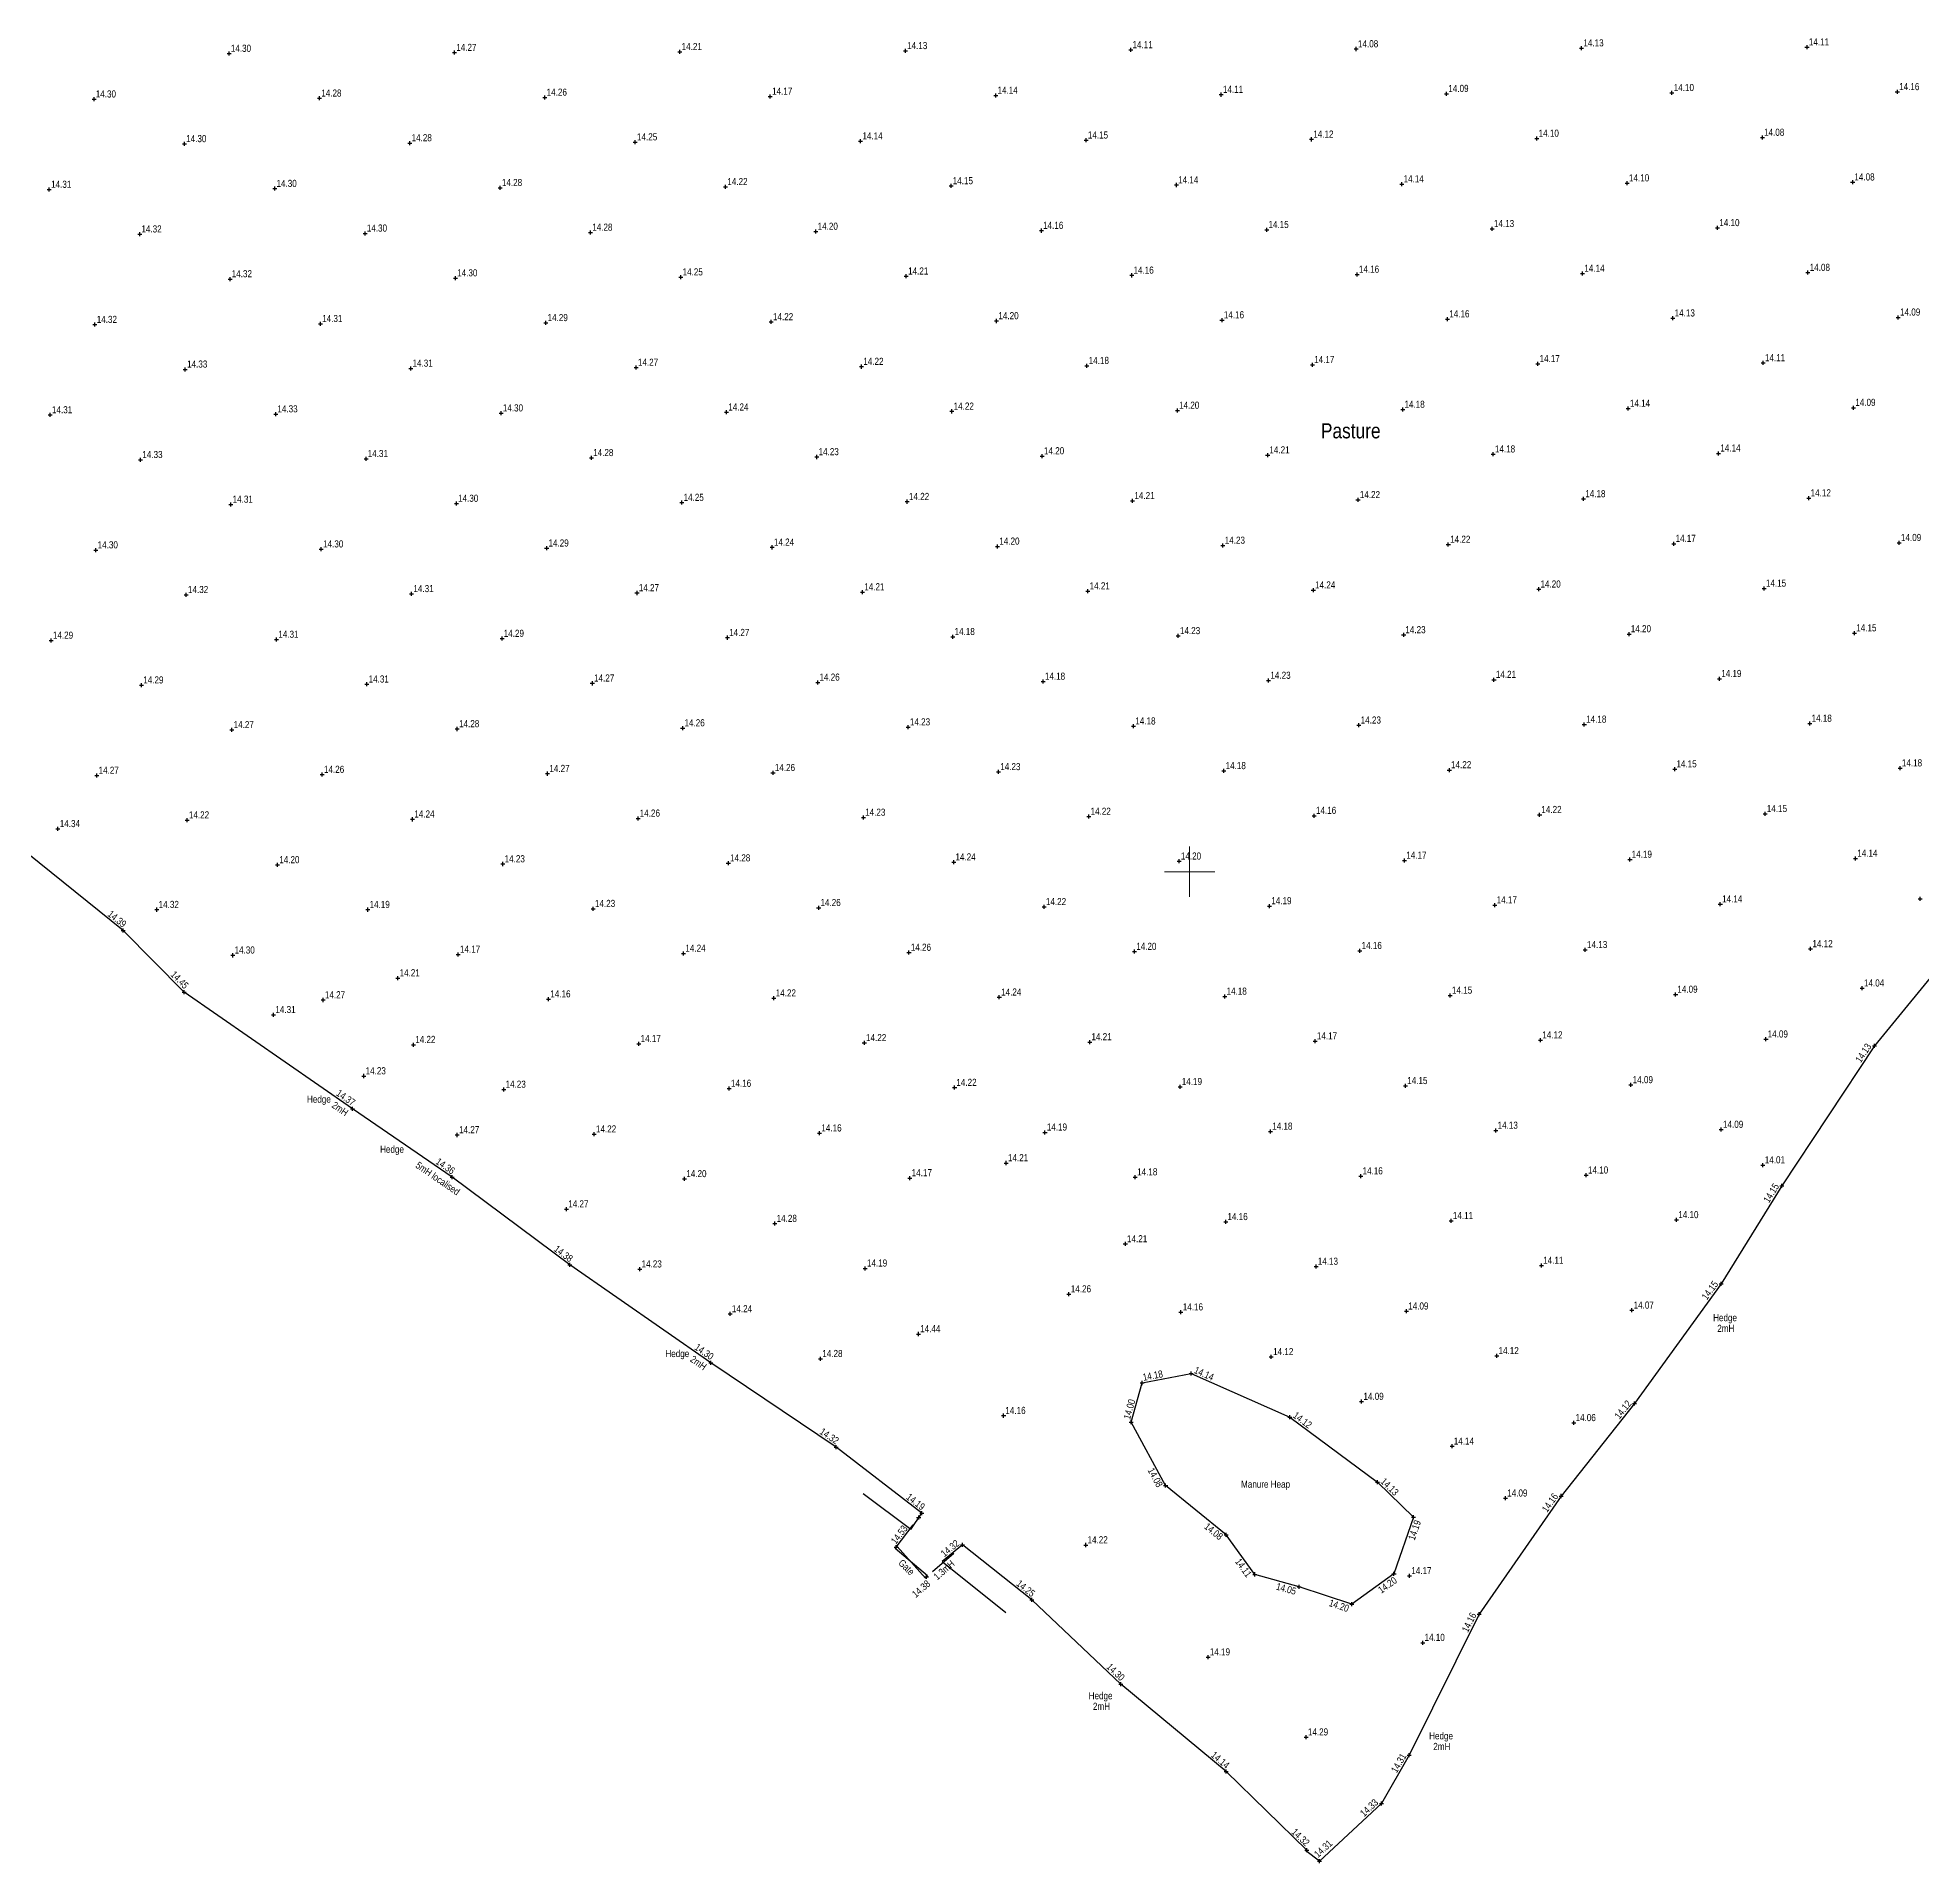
# Model space of a CAD drawing. Extents: x 452260 to 454003, y 451265 to 453203.
# Drawn here: x 453085.7 to 453272.7, y 452101.6 to 452282.7 of the extents above; entities that cross this region are included whole.
import ezdxf
from ezdxf.enums import TextEntityAlignment as Align

# ---------------------------------------------------------------- set-up
doc = ezdxf.new("R2010")
doc.units = 0
doc.header["$LTSCALE"] = 0.7
doc.header["$MEASUREMENT"] = 0
doc.header["$PDMODE"] = 2
doc.header["$PDSIZE"] = 0.2
doc.linetypes.add('Dash-Dot', pattern=[6, 4, -1, 0, -1])
doc.linetypes.add('DASHED', pattern=[5442.857143, 3628.571429, -1814.285714])
for name, color, linetype, lineweight in [('FPS_Bottom of Bank', 7, 'DASHED', 25), ('FPS_Fence', 42, 'Dash-Dot', 25), ('FPS_Gate', 42, 'Continuous', 25), ('FPS_Grid', 7, 'Continuous', 13), ('FPS_Hedge', 86, 'Continuous', 25), ('FPS_Hedge Top Level', 7, 'Continuous', 25), ('FPS_Levels', 7, 'Continuous', 25), ('FPS_Spot Levels', 7, 'Continuous', 25), ('FPS_Text', 7, 'Continuous', 25)]:
    doc.layers.add(name, color=color, linetype=linetype, lineweight=lineweight)
doc.styles.add('Default', font='ARIALN.TTF')
doc.styles.get("Standard").update_dxf_attribs({"font": 'ARIALN.TTF'})

# ---------------------------------------------------------------- blocks, each defined once
blk = doc.blocks.new('2pGate')
at = {"color": 0, "linetype": 'ByBlock', "lineweight": -2}
for points in [[(0, -0.15, 0), (0, 0.15, 0)], [(0, -0.15, 0), (1, 0.15, 0)], [(1, -0.15, 0), (0, 0.15, 0)], [(1, -0.15, 0), (1, 0.15, 0)]]:
    blk.add_polyline3d(points, dxfattribs=at)

msp = doc.modelspace()

# ---------------------------------------------------------------- linework, layer by layer
at = {"layer": 'FPS_Bottom of Bank'}
msp.add_polyline3d([(453276.65, 452285.42, 14.12), (453280.13, 452277.82, 14.17), (453283.67, 452269.91, 14.06), (453285.19, 452262.55, 13.98), (453286.52, 452254.16, 14.09), (453287.85, 452248.17, 14.04), (453290.07, 452235.82, 14.23), (453290.71, 452226.05, 14.14), (453289.68, 452218.45, 14.1), (453287.79, 452211.27, 14.12), (453283.14, 452201.64, 14.22), (453275.53, 452192.04, 14.03), (453267.92, 452182.72, 14.13), (453258.75, 452168.85, 14.15), (453252.73, 452159.12, 14.15), (453244.12, 452147.25, 14.12), (453236.85, 452138.08, 14.16), (453228.72, 452126.37, 14.16), (453221.78, 452112.36, 14.31), (453219.02, 452107.58, 14.33), (453212.87, 452101.85, 14.31), (453211.52, 452102.9, 14.32)], dxfattribs=at)
msp.add_polyline3d([(453194.21, 452145.42, 14), (453195.28, 452149.29, 14.18), (453200.14, 452150.22, 14.14), (453209.93, 452145.89, 14.12), (453218.63, 452139.44, 14.13), (453222.19, 452135.98, 14.19), (453220.27, 452130.36, 14.2), (453216.1, 452127.35, 14.2), (453210.85, 452129.06, 14.05), (453206.46, 452130.31, 14.11), (453203.63, 452134.24, 14.08), (453197.62, 452139.13, 14.08)], close=True, dxfattribs=at)
for p in [(453267.92, 452182.72, 14.13), (453258.75, 452168.85, 14.15), (453252.73, 452159.12, 14.15), (453200.14, 452150.22, 14.14), (453195.28, 452149.29, 14.18), (453244.12, 452147.25, 14.12), (453194.21, 452145.42, 14), (453209.93, 452145.89, 14.12), (453197.62, 452139.13, 14.08), (453218.63, 452139.44, 14.13), (453236.85, 452138.08, 14.16), (453222.19, 452135.98, 14.19), (453203.63, 452134.24, 14.08), (453206.46, 452130.31, 14.11), (453220.27, 452130.36, 14.2), (453210.85, 452129.06, 14.05), (453216.1, 452127.35, 14.2), (453228.72, 452126.37, 14.16), (453221.78, 452112.36, 14.31), (453219.02, 452107.58, 14.33), (453212.87, 452101.85, 14.31)]:
    msp.add_point(p, dxfattribs=at)
at = {"layer": 'FPS_Fence'}
for points in [[(453170.89, 452132.99, 14.53), (453173.12, 452135.94, 14.31)], [(453176.6, 452132.39, 14.19), (453173.91, 452130.05, 14.38)]]:
    msp.add_polyline3d(points, dxfattribs=at)
for p in [(453173.12, 452135.94, 14.31), (453170.89, 452132.99, 14.53), (453173.91, 452130.05, 14.38)]:
    msp.add_point(p, dxfattribs=at)
at = {"layer": 'FPS_Grid'}
for p, q in [((453200, 452197.5), (453200, 452202.5)), ((453197.5, 452200), (453202.5, 452200))]:
    msp.add_line(p, q, dxfattribs=at)
at = {"layer": 'FPS_Hedge', "flags": 128}
for points, elevation in [([(453172.33, 452134.76), (453167.61, 452138.3)], 14.25), ([(453175.44, 452131.58), (453181.78, 452126.54)], 14.16)]:
    msp.add_lwpolyline(points, dxfattribs=dict(at, elevation=elevation))
at = {"layer": 'FPS_Hedge'}
for points in [[(453173.44, 452136.38, 14.19), (453164.95, 452142.94, 14.32), (453152.51, 452151.28, 14.3), (453138.52, 452161, 14.38), (453126.85, 452169.71, 14.36), (453116.96, 452176.48, 14.37), (453100.26, 452188.07, 14.45), (453094.2, 452194.17, 14.39), (453082.29, 452203.77, 14.46), (453069.14, 452213.59, 14.45), (453055.39, 452223.34, 14.38), (453050.36, 452225.97, 14.41)], [(453172.33, 452134.76, 14.25), (453173.44, 452136.38, 14.19)], [(453211.61, 452102.95, 14.32), (453203.62, 452110.75, 14.14), (453193.16, 452119.43, 14.3), (453184.34, 452127.78, 14.25), (453177.47, 452133.23, 14.32), (453175.44, 452131.58, 14.16)]]:
    msp.add_polyline3d(points, dxfattribs=at)
for p in [(453094.2, 452194.17, 14.39), (453100.26, 452188.07, 14.45), (453116.96, 452176.48, 14.37), (453126.85, 452169.71, 14.36), (453138.52, 452161, 14.38), (453152.51, 452151.28, 14.3), (453164.95, 452142.94, 14.32), (453173.44, 452136.38, 14.19), (453177.47, 452133.23, 14.32), (453184.34, 452127.78, 14.25), (453193.16, 452119.43, 14.3), (453203.62, 452110.75, 14.14), (453211.61, 452102.95, 14.32)]:
    msp.add_point(p, dxfattribs=at)
at = {"layer": 'FPS_Spot Levels'}
for p in [(453104.72, 452281.15, 14.3), (453127.08, 452281.25, 14.27), (453149.44, 452281.34, 14.21), (453171.8, 452281.43, 14.13), (453194.16, 452281.52, 14.11), (453216.52, 452281.61, 14.08), (453238.88, 452281.7, 14.13), (453261.24, 452281.79, 14.11), (453225.48, 452277.17, 14.09), (453247.84, 452277.26, 14.1), (453270.2, 452277.35, 14.16), (453091.32, 452276.63, 14.3), (453113.68, 452276.72, 14.28), (453136.04, 452276.81, 14.26), (453158.4, 452276.9, 14.17), (453180.76, 452276.99, 14.14), (453203.12, 452277.08, 14.11), (453100.28, 452272.19, 14.3), (453122.64, 452272.28, 14.28), (453145, 452272.37, 14.25), (453167.36, 452272.46, 14.14), (453189.72, 452272.56, 14.15), (453212.08, 452272.65, 14.12), (453234.45, 452272.74, 14.1), (453256.81, 452272.83, 14.08), (453131.61, 452267.85, 14.28), (453153.97, 452267.94, 14.22), (453176.33, 452268.03, 14.15), (453198.69, 452268.12, 14.14), (453221.05, 452268.21, 14.14), (453243.41, 452268.3, 14.1), (453265.77, 452268.39, 14.08), (453086.88, 452267.67, 14.31), (453109.24, 452267.76, 14.3), (453095.85, 452263.23, 14.32), (453118.21, 452263.32, 14.3), (453140.57, 452263.41, 14.28), (453162.93, 452263.5, 14.2), (453185.29, 452263.59, 14.16), (453207.65, 452263.68, 14.15), (453230.01, 452263.77, 14.13), (453252.37, 452263.87, 14.1), (453104.81, 452258.79, 14.32), (453127.17, 452258.88, 14.3), (453149.53, 452258.98, 14.25), (453171.89, 452259.07, 14.21), (453194.25, 452259.16, 14.16), (453216.61, 452259.25, 14.16), (453238.97, 452259.34, 14.14), (453261.33, 452259.43, 14.08), (453203.21, 452254.72, 14.16), (453225.57, 452254.81, 14.16), (453247.93, 452254.9, 14.13), (453270.29, 452254.99, 14.09), (453091.41, 452254.27, 14.32), (453113.77, 452254.36, 14.31), (453136.13, 452254.45, 14.29), (453158.49, 452254.54, 14.22), (453180.85, 452254.63, 14.2), (453100.37, 452249.83, 14.33), (453122.73, 452249.92, 14.31), (453145.09, 452250.01, 14.27), (453167.45, 452250.1, 14.22), (453189.81, 452250.19, 14.18), (453212.18, 452250.29, 14.17), (453234.54, 452250.38, 14.17), (453256.9, 452250.47, 14.11), (453109.34, 452245.4, 14.33), (453131.7, 452245.49, 14.3), (453154.06, 452245.58, 14.24), (453176.42, 452245.67, 14.22), (453198.78, 452245.76, 14.2), (453221.14, 452245.85, 14.18), (453243.5, 452245.94, 14.14), (453265.86, 452246.03, 14.09), (453086.97, 452245.31, 14.31), (453095.94, 452240.87, 14.33), (453118.3, 452240.96, 14.31), (453140.66, 452241.05, 14.28), (453163.02, 452241.14, 14.23), (453185.38, 452241.23, 14.2), (453207.74, 452241.32, 14.21), (453230.1, 452241.41, 14.18), (453252.46, 452241.5, 14.14), (453104.9, 452236.43, 14.31), (453127.26, 452236.52, 14.3), (453149.62, 452236.62, 14.25), (453171.98, 452236.71, 14.22), (453194.34, 452236.8, 14.21), (453216.7, 452236.89, 14.22), (453239.06, 452236.98, 14.18), (453261.42, 452237.07, 14.12), (453180.94, 452232.27, 14.2), (453203.3, 452232.36, 14.23), (453225.66, 452232.45, 14.22), (453248.02, 452232.54, 14.17), (453270.39, 452232.63, 14.09), (453091.5, 452231.91, 14.3), (453113.86, 452232, 14.3), (453136.22, 452232.09, 14.29), (453158.58, 452232.18, 14.24), (453100.46, 452227.47, 14.32), (453122.82, 452227.56, 14.31), (453145.18, 452227.65, 14.27), (453167.55, 452227.74, 14.21), (453189.91, 452227.83, 14.21), (453212.27, 452227.93, 14.24), (453234.63, 452228.02, 14.2), (453256.99, 452228.11, 14.15), (453087.07, 452222.94, 14.29), (453109.43, 452223.04, 14.31), (453131.79, 452223.13, 14.29), (453154.15, 452223.22, 14.27), (453176.51, 452223.31, 14.18), (453198.87, 452223.4, 14.23), (453221.23, 452223.49, 14.23), (453243.59, 452223.58, 14.2), (453265.95, 452223.67, 14.15), (453096.03, 452218.51, 14.29), (453118.39, 452218.6, 14.31), (453140.75, 452218.69, 14.27), (453163.11, 452218.78, 14.26), (453185.47, 452218.87, 14.18), (453207.83, 452218.96, 14.23), (453230.19, 452219.05, 14.21), (453252.55, 452219.14, 14.19), (453104.99, 452214.07, 14.27), (453127.35, 452214.16, 14.28), (453149.71, 452214.25, 14.26), (453172.07, 452214.35, 14.23), (453194.43, 452214.44, 14.18), (453216.79, 452214.53, 14.23), (453239.15, 452214.62, 14.18), (453261.51, 452214.71, 14.18), (453181.03, 452209.91, 14.23), (453203.39, 452210, 14.18), (453225.76, 452210.09, 14.22), (453248.12, 452210.18, 14.15), (453270.48, 452210.27, 14.18), (453091.59, 452209.55, 14.27), (453113.95, 452209.64, 14.26), (453136.31, 452209.73, 14.27), (453158.67, 452209.82, 14.26), (453087.74, 452204.26, 14.34), (453100.55, 452205.11, 14.22), (453122.91, 452205.2, 14.24), (453145.28, 452205.29, 14.26), (453167.64, 452205.38, 14.23), (453190, 452205.47, 14.22), (453212.36, 452205.56, 14.16), (453234.72, 452205.66, 14.22), (453257.08, 452205.75, 14.15), (453109.52, 452200.68, 14.2), (453131.88, 452200.77, 14.23), (453154.24, 452200.86, 14.28), (453176.6, 452200.95, 14.24), (453198.96, 452201.04, 14.2), (453221.32, 452201.13, 14.17), (453243.68, 452201.22, 14.19), (453266.04, 452201.31, 14.14), (453252.64, 452196.78, 14.14), (453272.46, 452197.3, 14.09), (453097.56, 452196.24, 14.32), (453118.48, 452196.24, 14.19), (453140.84, 452196.33, 14.23), (453163.2, 452196.42, 14.26), (453185.56, 452196.51, 14.22), (453207.92, 452196.6, 14.19), (453230.28, 452196.69, 14.17), (453105.08, 452191.71, 14.3), (453127.44, 452191.8, 14.17), (453149.8, 452191.89, 14.24), (453172.16, 452191.98, 14.26), (453194.52, 452192.08, 14.2), (453216.88, 452192.17, 14.16), (453239.24, 452192.26, 14.13), (453261.6, 452192.35, 14.12), (453121.46, 452189.46, 14.21), (453158.76, 452187.46, 14.22), (453181.12, 452187.55, 14.24), (453203.49, 452187.64, 14.18), (453225.85, 452187.73, 14.15), (453248.21, 452187.82, 14.09), (453266.71, 452188.44, 14.04), (453109.13, 452185.82, 14.31), (453114.04, 452187.28, 14.27), (453136.4, 452187.37, 14.16), (453123.01, 452182.84, 14.22), (453145.37, 452182.93, 14.17), (453167.73, 452183.02, 14.22), (453190.09, 452183.11, 14.21), (453212.45, 452183.2, 14.17), (453234.81, 452183.29, 14.12), (453257.17, 452183.39, 14.09), (453118.09, 452179.74, 14.23), (453131.97, 452178.41, 14.23), (453154.33, 452178.5, 14.16), (453176.69, 452178.59, 14.22), (453199.05, 452178.68, 14.19), (453221.41, 452178.77, 14.15), (453243.77, 452178.86, 14.09), (453230.37, 452174.33, 14.13), (453252.73, 452174.42, 14.09), (453127.35, 452173.89, 14.27), (453140.93, 452173.97, 14.22), (453163.29, 452174.06, 14.16), (453185.65, 452174.15, 14.19), (453208.01, 452174.24, 14.18), (453181.81, 452171.11, 14.21), (453256.87, 452170.91, 14.01), (453149.89, 452169.53, 14.2), (453172.25, 452169.62, 14.17), (453194.61, 452169.72, 14.18), (453216.97, 452169.81, 14.16), (453239.33, 452169.9, 14.1), (453138.19, 452166.54, 14.27), (453158.85, 452165.1, 14.28), (453203.58, 452165.28, 14.16), (453225.94, 452165.37, 14.11), (453248.3, 452165.46, 14.1), (453193.62, 452163.08, 14.21), (453145.46, 452160.57, 14.23), (453167.82, 452160.66, 14.19), (453212.54, 452160.84, 14.13), (453234.9, 452160.93, 14.11), (453188.03, 452158.1, 14.26), (453154.42, 452156.14, 14.24), (453199.14, 452156.32, 14.16), (453199.14, 452156.32, 14.16), (453221.5, 452156.41, 14.09), (453243.86, 452156.5, 14.07), (453173.1, 452154.15, 14.44), (453208.1, 452151.88, 14.12), (453230.46, 452151.97, 14.12), (453163.38, 452151.7, 14.28), (453217.06, 452147.45, 14.09), (453181.55, 452146.05, 14.16), (453238.1, 452145.33, 14.06), (453226.03, 452143.01, 14.14), (453231.33, 452137.86, 14.09), (453189.7, 452133.22, 14.22), (453189.7, 452133.22, 14.22), (453221.81, 452130.15, 14.17), (453201.83, 452122.09, 14.19), (453201.83, 452122.09, 14.19), (453223.13, 452123.53, 14.1), (453223.13, 452123.53, 14.1), (453211.55, 452114.15, 14.29), (453211.55, 452114.15, 14.29)]:
    msp.add_point(p, dxfattribs=at)

# ---------------------------------------------------------------- block references
at = {"layer": 'FPS_Gate', "xscale": 4.193151401892635, "zscale": 4.193151401892635, "rotation": 135.7718676588755}
msp.add_blockref('2pGate', (453173.9, 452130.05, 14.37), dxfattribs=at)

# ---------------------------------------------------------------- texts
at = {"layer": 'FPS_Hedge Top Level', "style": 'Default'}
for s, p in [('Hedge', (453114.81, 452177.09, 14.77)), ('Hedge', (453122.06, 452172.12, 14.77)), ('Hedge', (453254.29, 452155.42, 14.77)), ('2mH', (453254.03, 452154.36, 14.3)), ('Hedge', (453150.36, 452151.86, 14.77)), ('Hedge', (453192.35, 452117.92, 14.77)), ('2mH', (453192.1, 452116.87, 14.3)), ('Hedge', (453226.12, 452113.94, 14.77)), ('2mH', (453225.86, 452112.89, 14.3))]:
    msp.add_text(s, height=0.7, dxfattribs=at).set_placement(p, align=Align.RIGHT)
for s, rotation, p in [('2mH', 325.2456, (453116.22, 452175.72, 14.37)), ('5mH localised', 325.587, (453127.3, 452167.87, 14.36)), ('2mH', 325.2381, (453151.77, 452150.52, 14.3))]:
    msp.add_text(s, height=0.7, rotation=rotation, dxfattribs=at).set_placement(p, align=Align.RIGHT)
at = {"layer": 'FPS_Levels', "style": 'Default'}
for s, rotation, p in [('14.39', 321.1282, (453094.17, 452194.42, 14.39)), ('14.45', 314.8279, (453100.27, 452188.32, 14.45)), ('14.13', 56.5349, (453267.67, 452182.67, 14.13)), ('14.37', 325.2456, (453116.92, 452176.73, 14.37)), ('14.36', 325.587, (453126.8, 452169.95, 14.36)), ('14.15', 58.2202, (453258.51, 452168.8, 14.15)), ('14.38', 323.2543, (453138.48, 452161.24, 14.38)), ('14.15', 54.0735, (453252.48, 452159.09, 14.15)), ('14.30', 325.2381, (453152.47, 452151.53, 14.3)), ('14.12', 51.5781, (453243.88, 452147.22, 14.12)), ('14.32', 326.1201, (453164.9, 452143.18, 14.32)), ('14.19', 322.3192, (453173.4, 452136.62, 14.19)), ('14.16', 55.2455, (453236.6, 452138.04, 14.16)), ('14.32', 39.0817, (453177.23, 452133.26, 14.32)), ('14.25', 321.5366, (453184.31, 452128.02, 14.25)), ('14.16', 63.6483, (453228.48, 452126.29, 14.16)), ('14.30', 316.5753, (453193.15, 452119.68, 14.3)), ('14.14', 320.3021, (453203.59, 452110.99, 14.14)), ('14.31', 60.0036, (453221.54, 452112.29, 14.31)), ('14.33', 42.9874, (453218.77, 452107.59, 14.33)), ('14.32', 316.6072, (453211.5, 452103.29, 14.32)), ('14.31', 42.3523, (453214.22, 452103.52, 14.31))]:
    msp.add_text(s, height=0.7, rotation=rotation, dxfattribs=at).set_placement(p, align=Align.RIGHT)
for s, rotation, p in [('14.18', 10.7852, (453195.42, 452149.5, 14.18)), ('14.14', 336.1743, (453200.37, 452150.31, 14.14)), ('14.00', 74.619, (453194.09, 452145.63, 14)), ('14.12', 323.4385, (453210.18, 452145.93, 14.12)), ('14.13', 315.7704, (453218.88, 452139.45, 14.13)), ('14.53', 52.8606, (453170.86, 452133.24, 14.53))]:
    msp.add_text(s, height=0.7, rotation=rotation, dxfattribs=at).set_placement(p)
for s, rotation, p in [('14.08', 298.4427, (453197.38, 452139.2, 14.08)), ('14.08', 320.8625, (453203.38, 452134.21, 14.08)), ('14.19', 71.1706, (453222.3, 452135.76, 14.19)), ('14.11', 305.7613, (453206.21, 452130.35, 14.11)), ('14.38', 41.0967, (453173.89, 452129.8, 14.38)), ('14.20', 35.8674, (453220.23, 452130.12, 14.2)), ('14.05', 344.1695, (453210.64, 452128.94, 14.05)), ('14.20', 341.8675, (453215.88, 452127.23, 14.2))]:
    msp.add_text(s, height=0.7, rotation=rotation, dxfattribs=at).set_placement(p, align=Align.TOP_RIGHT)
at = {"layer": 'FPS_Spot Levels', "style": 'Default'}
for s, p in [('14.30', (453104.89, 452281.33, 14.3)), ('14.27', (453127.25, 452281.42, 14.27)), ('14.21', (453149.61, 452281.51, 14.21)), ('14.13', (453171.97, 452281.6, 14.13)), ('14.11', (453194.33, 452281.69, 14.11)), ('14.08', (453216.7, 452281.78, 14.08)), ('14.13', (453239.06, 452281.87, 14.13)), ('14.11', (453261.42, 452281.96, 14.11)), ('14.30', (453091.49, 452276.8, 14.3)), ('14.28', (453113.86, 452276.89, 14.28)), ('14.26', (453136.22, 452276.98, 14.26)), ('14.17', (453158.58, 452277.08, 14.17)), ('14.14', (453180.94, 452277.17, 14.14)), ('14.11', (453203.3, 452277.26, 14.11)), ('14.09', (453225.66, 452277.35, 14.09)), ('14.10', (453248.02, 452277.44, 14.1)), ('14.16', (453270.38, 452277.53, 14.16)), ('14.10', (453234.62, 452272.91, 14.1)), ('14.08', (453256.98, 452273, 14.08)), ('14.30', (453100.46, 452272.37, 14.3)), ('14.28', (453122.82, 452272.46, 14.28)), ('14.25', (453145.18, 452272.55, 14.25)), ('14.14', (453167.54, 452272.64, 14.14)), ('14.15', (453189.9, 452272.73, 14.15)), ('14.12', (453212.26, 452272.82, 14.12)), ('14.31', (453087.06, 452267.84, 14.31)), ('14.30', (453109.42, 452267.93, 14.3)), ('14.28', (453131.78, 452268.02, 14.28)), ('14.22', (453154.14, 452268.11, 14.22)), ('14.15', (453176.5, 452268.2, 14.15)), ('14.14', (453198.86, 452268.29, 14.14)), ('14.14', (453221.22, 452268.39, 14.14)), ('14.10', (453243.58, 452268.48, 14.1)), ('14.08', (453265.94, 452268.57, 14.08)), ('14.28', (453140.74, 452263.59, 14.28)), ('14.20', (453163.1, 452263.68, 14.2)), ('14.16', (453185.46, 452263.77, 14.16)), ('14.15', (453207.82, 452263.86, 14.15)), ('14.13', (453230.18, 452263.95, 14.13)), ('14.10', (453252.54, 452264.04, 14.1)), ('14.32', (453096.02, 452263.41, 14.32)), ('14.30', (453118.38, 452263.5, 14.3)), ('14.32', (453104.98, 452258.97, 14.32)), ('14.30', (453127.34, 452259.06, 14.3)), ('14.25', (453149.7, 452259.15, 14.25)), ('14.21', (453172.07, 452259.24, 14.21)), ('14.16', (453194.43, 452259.33, 14.16)), ('14.16', (453216.79, 452259.42, 14.16)), ('14.14', (453239.15, 452259.51, 14.14)), ('14.08', (453261.51, 452259.6, 14.08)), ('14.32', (453091.59, 452254.44, 14.32)), ('14.31', (453113.95, 452254.53, 14.31)), ('14.29', (453136.31, 452254.62, 14.29)), ('14.22', (453158.67, 452254.71, 14.22)), ('14.20', (453181.03, 452254.81, 14.2)), ('14.16', (453203.39, 452254.9, 14.16)), ('14.16', (453225.75, 452254.99, 14.16)), ('14.13', (453248.11, 452255.08, 14.13)), ('14.09', (453270.47, 452255.17, 14.09)), ('14.17', (453212.35, 452250.46, 14.17)), ('14.17', (453234.71, 452250.55, 14.17)), ('14.11', (453257.07, 452250.64, 14.11)), ('14.33', (453100.55, 452250.01, 14.33)), ('14.31', (453122.91, 452250.1, 14.31)), ('14.27', (453145.27, 452250.19, 14.27)), ('14.22', (453167.63, 452250.28, 14.22)), ('14.18', (453189.99, 452250.37, 14.18)), ('14.31', (453087.15, 452245.48, 14.31)), ('14.33', (453109.51, 452245.57, 14.33)), ('14.30', (453131.87, 452245.66, 14.3)), ('14.24', (453154.23, 452245.75, 14.24)), ('14.22', (453176.59, 452245.84, 14.22)), ('14.20', (453198.95, 452245.93, 14.2)), ('14.18', (453221.31, 452246.02, 14.18)), ('14.14', (453243.67, 452246.12, 14.14)), ('14.09', (453266.03, 452246.21, 14.09)), ('14.31', (453118.47, 452241.14, 14.31)), ('14.28', (453140.83, 452241.23, 14.28)), ('14.23', (453163.19, 452241.32, 14.23)), ('14.20', (453185.55, 452241.41, 14.2)), ('14.21', (453207.91, 452241.5, 14.21)), ('14.18', (453230.28, 452241.59, 14.18)), ('14.14', (453252.64, 452241.68, 14.14)), ('14.33', (453096.11, 452241.04, 14.33)), ('14.31', (453105.07, 452236.61, 14.31)), ('14.30', (453127.43, 452236.7, 14.3)), ('14.25', (453149.8, 452236.79, 14.25)), ('14.22', (453172.16, 452236.88, 14.22)), ('14.21', (453194.52, 452236.97, 14.21)), ('14.22', (453216.88, 452237.06, 14.22)), ('14.18', (453239.24, 452237.15, 14.18)), ('14.12', (453261.6, 452237.24, 14.12)), ('14.30', (453091.68, 452232.08, 14.3)), ('14.30', (453114.04, 452232.17, 14.3)), ('14.29', (453136.4, 452232.26, 14.29)), ('14.24', (453158.76, 452232.35, 14.24)), ('14.20', (453181.12, 452232.45, 14.2)), ('14.23', (453203.48, 452232.54, 14.23)), ('14.22', (453225.84, 452232.63, 14.22)), ('14.17', (453248.2, 452232.72, 14.17)), ('14.09', (453270.56, 452232.81, 14.09)), ('14.24', (453212.44, 452228.1, 14.24)), ('14.20', (453234.8, 452228.19, 14.2)), ('14.15', (453257.16, 452228.28, 14.15)), ('14.32', (453100.64, 452227.65, 14.32)), ('14.31', (453123, 452227.74, 14.31)), ('14.27', (453145.36, 452227.83, 14.27)), ('14.21', (453167.72, 452227.92, 14.21)), ('14.21', (453190.08, 452228.01, 14.21)), ('14.29', (453087.24, 452223.12, 14.29)), ('14.31', (453109.6, 452223.21, 14.31)), ('14.29', (453131.96, 452223.3, 14.29)), ('14.27', (453154.32, 452223.39, 14.27)), ('14.18', (453176.68, 452223.48, 14.18)), ('14.23', (453199.04, 452223.57, 14.23)), ('14.23', (453221.4, 452223.66, 14.23)), ('14.20', (453243.76, 452223.76, 14.2)), ('14.15', (453266.12, 452223.85, 14.15)), ('14.29', (453096.2, 452218.68, 14.29)), ('14.31', (453118.56, 452218.77, 14.31)), ('14.27', (453140.92, 452218.87, 14.27)), ('14.26', (453163.28, 452218.96, 14.26)), ('14.18', (453185.64, 452219.05, 14.18)), ('14.23', (453208.01, 452219.14, 14.23)), ('14.21', (453230.37, 452219.23, 14.21)), ('14.19', (453252.73, 452219.32, 14.19)), ('14.27', (453105.17, 452214.25, 14.27)), ('14.28', (453127.53, 452214.34, 14.28)), ('14.26', (453149.89, 452214.43, 14.26)), ('14.23', (453172.25, 452214.52, 14.23)), ('14.18', (453194.61, 452214.61, 14.18)), ('14.23', (453216.97, 452214.7, 14.23)), ('14.18', (453239.33, 452214.79, 14.18)), ('14.18', (453261.69, 452214.88, 14.18)), ('14.27', (453091.77, 452209.72, 14.27)), ('14.26', (453114.13, 452209.81, 14.26)), ('14.27', (453136.49, 452209.9, 14.27)), ('14.26', (453158.85, 452209.99, 14.26)), ('14.23', (453181.21, 452210.08, 14.23)), ('14.18', (453203.57, 452210.18, 14.18)), ('14.22', (453225.93, 452210.27, 14.22)), ('14.15', (453248.29, 452210.36, 14.15)), ('14.18', (453270.65, 452210.45, 14.18)), ('14.22', (453190.17, 452205.65, 14.22)), ('14.16', (453212.53, 452205.74, 14.16)), ('14.22', (453234.89, 452205.83, 14.22)), ('14.15', (453257.25, 452205.92, 14.15)), ('14.34', (453087.92, 452204.43, 14.34)), ('14.22', (453100.73, 452205.29, 14.22)), ('14.24', (453123.09, 452205.38, 14.24)), ('14.26', (453145.45, 452205.47, 14.26)), ('14.23', (453167.81, 452205.56, 14.23)), ('14.20', (453109.69, 452200.85, 14.2)), ('14.23', (453132.05, 452200.94, 14.23)), ('14.28', (453154.41, 452201.03, 14.28)), ('14.24', (453176.77, 452201.12, 14.24)), ('14.20', (453199.13, 452201.21, 14.2)), ('14.17', (453221.49, 452201.3, 14.17)), ('14.19', (453243.85, 452201.39, 14.19)), ('14.14', (453266.22, 452201.49, 14.14)), ('14.32', (453097.73, 452196.41, 14.32)), ('14.19', (453118.65, 452196.41, 14.19)), ('14.23', (453141.01, 452196.51, 14.23)), ('14.26', (453163.38, 452196.6, 14.26)), ('14.22', (453185.74, 452196.69, 14.22)), ('14.19', (453208.1, 452196.78, 14.19)), ('14.17', (453230.46, 452196.87, 14.17)), ('14.14', (453252.82, 452196.96, 14.14)), ('14.12', (453261.78, 452192.52, 14.12)), ('14.30', (453105.26, 452191.89, 14.3)), ('14.17', (453127.62, 452191.98, 14.17)), ('14.24', (453149.98, 452192.07, 14.24)), ('14.26', (453172.34, 452192.16, 14.26)), ('14.20', (453194.7, 452192.25, 14.2)), ('14.16', (453217.06, 452192.34, 14.16)), ('14.13', (453239.42, 452192.43, 14.13)), ('14.21', (453121.63, 452189.63, 14.21)), ('14.27', (453114.22, 452187.45, 14.27)), ('14.16', (453136.58, 452187.54, 14.16)), ('14.22', (453158.94, 452187.63, 14.22)), ('14.24', (453181.3, 452187.72, 14.24)), ('14.18', (453203.66, 452187.81, 14.18)), ('14.15', (453226.02, 452187.91, 14.15)), ('14.09', (453248.38, 452188, 14.09)), ('14.04', (453266.89, 452188.62, 14.04)), ('14.31', (453109.31, 452185.99, 14.31)), ('14.22', (453167.9, 452183.2, 14.22)), ('14.21', (453190.26, 452183.29, 14.21)), ('14.17', (453212.62, 452183.38, 14.17)), ('14.12', (453234.98, 452183.47, 14.12)), ('14.09', (453257.34, 452183.56, 14.09)), ('14.22', (453123.18, 452183.02, 14.22)), ('14.17', (453145.54, 452183.11, 14.17)), ('14.23', (453118.26, 452179.91, 14.23)), ('14.23', (453132.14, 452178.58, 14.23)), ('14.16', (453154.5, 452178.67, 14.16)), ('14.22', (453176.86, 452178.76, 14.22)), ('14.19', (453199.22, 452178.85, 14.19)), ('14.15', (453221.58, 452178.94, 14.15)), ('14.09', (453243.95, 452179.03, 14.09)), ('14.27', (453127.53, 452174.07, 14.27)), ('14.22', (453141.11, 452174.14, 14.22)), ('14.16', (453163.47, 452174.24, 14.16)), ('14.19', (453185.83, 452174.33, 14.19)), ('14.18', (453208.19, 452174.42, 14.18)), ('14.13', (453230.55, 452174.51, 14.13)), ('14.09', (453252.91, 452174.6, 14.09)), ('14.21', (453181.98, 452171.29, 14.21)), ('14.10', (453239.51, 452170.07, 14.1)), ('14.01', (453257.05, 452171.08, 14.01)), ('14.20', (453150.07, 452169.71, 14.2)), ('14.17', (453172.43, 452169.8, 14.17)), ('14.18', (453194.79, 452169.89, 14.18)), ('14.16', (453217.15, 452169.98, 14.16)), ('14.27', (453138.36, 452166.71, 14.27)), ('14.28', (453159.03, 452165.27, 14.28)), ('14.16', (453203.75, 452165.45, 14.16)), ('14.11', (453226.11, 452165.55, 14.11)), ('14.10', (453248.47, 452165.64, 14.1)), ('14.21', (453193.79, 452163.25, 14.21)), ('14.23', (453145.63, 452160.75, 14.23)), ('14.19', (453167.99, 452160.84, 14.19)), ('14.13', (453212.71, 452161.02, 14.13)), ('14.11', (453235.07, 452161.11, 14.11)), ('14.26', (453188.21, 452158.28, 14.26)), ('14.24', (453154.59, 452156.31, 14.24)), ('14.16', (453199.32, 452156.49, 14.16)), ('14.16', (453199.32, 452156.49, 14.16)), ('14.09', (453221.68, 452156.58, 14.09)), ('14.07', (453244.04, 452156.67, 14.07)), ('14.44', (453173.27, 452154.33, 14.44)), ('14.28', (453163.56, 452151.87, 14.28)), ('14.12', (453208.28, 452152.06, 14.12)), ('14.12', (453230.64, 452152.15, 14.12)), ('14.16', (453181.72, 452146.22, 14.16)), ('14.09', (453217.24, 452147.62, 14.09)), ('14.06', (453238.28, 452145.51, 14.06)), ('14.14', (453226.2, 452143.18, 14.14)), ('14.09', (453231.5, 452138.03, 14.09)), ('14.22', (453189.87, 452133.39, 14.22)), ('14.22', (453189.87, 452133.39, 14.22)), ('14.17', (453221.99, 452130.33, 14.17)), ('14.10', (453223.3, 452123.71, 14.1)), ('14.10', (453223.3, 452123.71, 14.1)), ('14.19', (453202, 452122.27, 14.19)), ('14.19', (453202, 452122.27, 14.19)), ('14.29', (453211.73, 452114.33, 14.29)), ('14.29', (453211.73, 452114.33, 14.29))]:
    msp.add_text(s, height=0.7, dxfattribs=at).set_placement(p)
at = {"layer": 'FPS_Text'}
for s, height, p in [('Pasture', 1.5, (453213.02, 452242.99)), ('Manure Heap', 0.7, (453205.1, 452138.9))]:
    msp.add_text(s, height=height, dxfattribs=at).set_placement(p)
at = {"layer": 'FPS_Text', "style": 'Default'}
msp.add_text('Gate', height=0.7, rotation=315.7719, dxfattribs=at).set_placement((453172.16, 452131.26, 14.45), align=Align.TOP_CENTER)
msp.add_text('1.3mH', height=0.7, rotation=41.0967, dxfattribs=at).set_placement((453174.97, 452129.7, 14.19))

doc.saveas('drawing.dxf')
